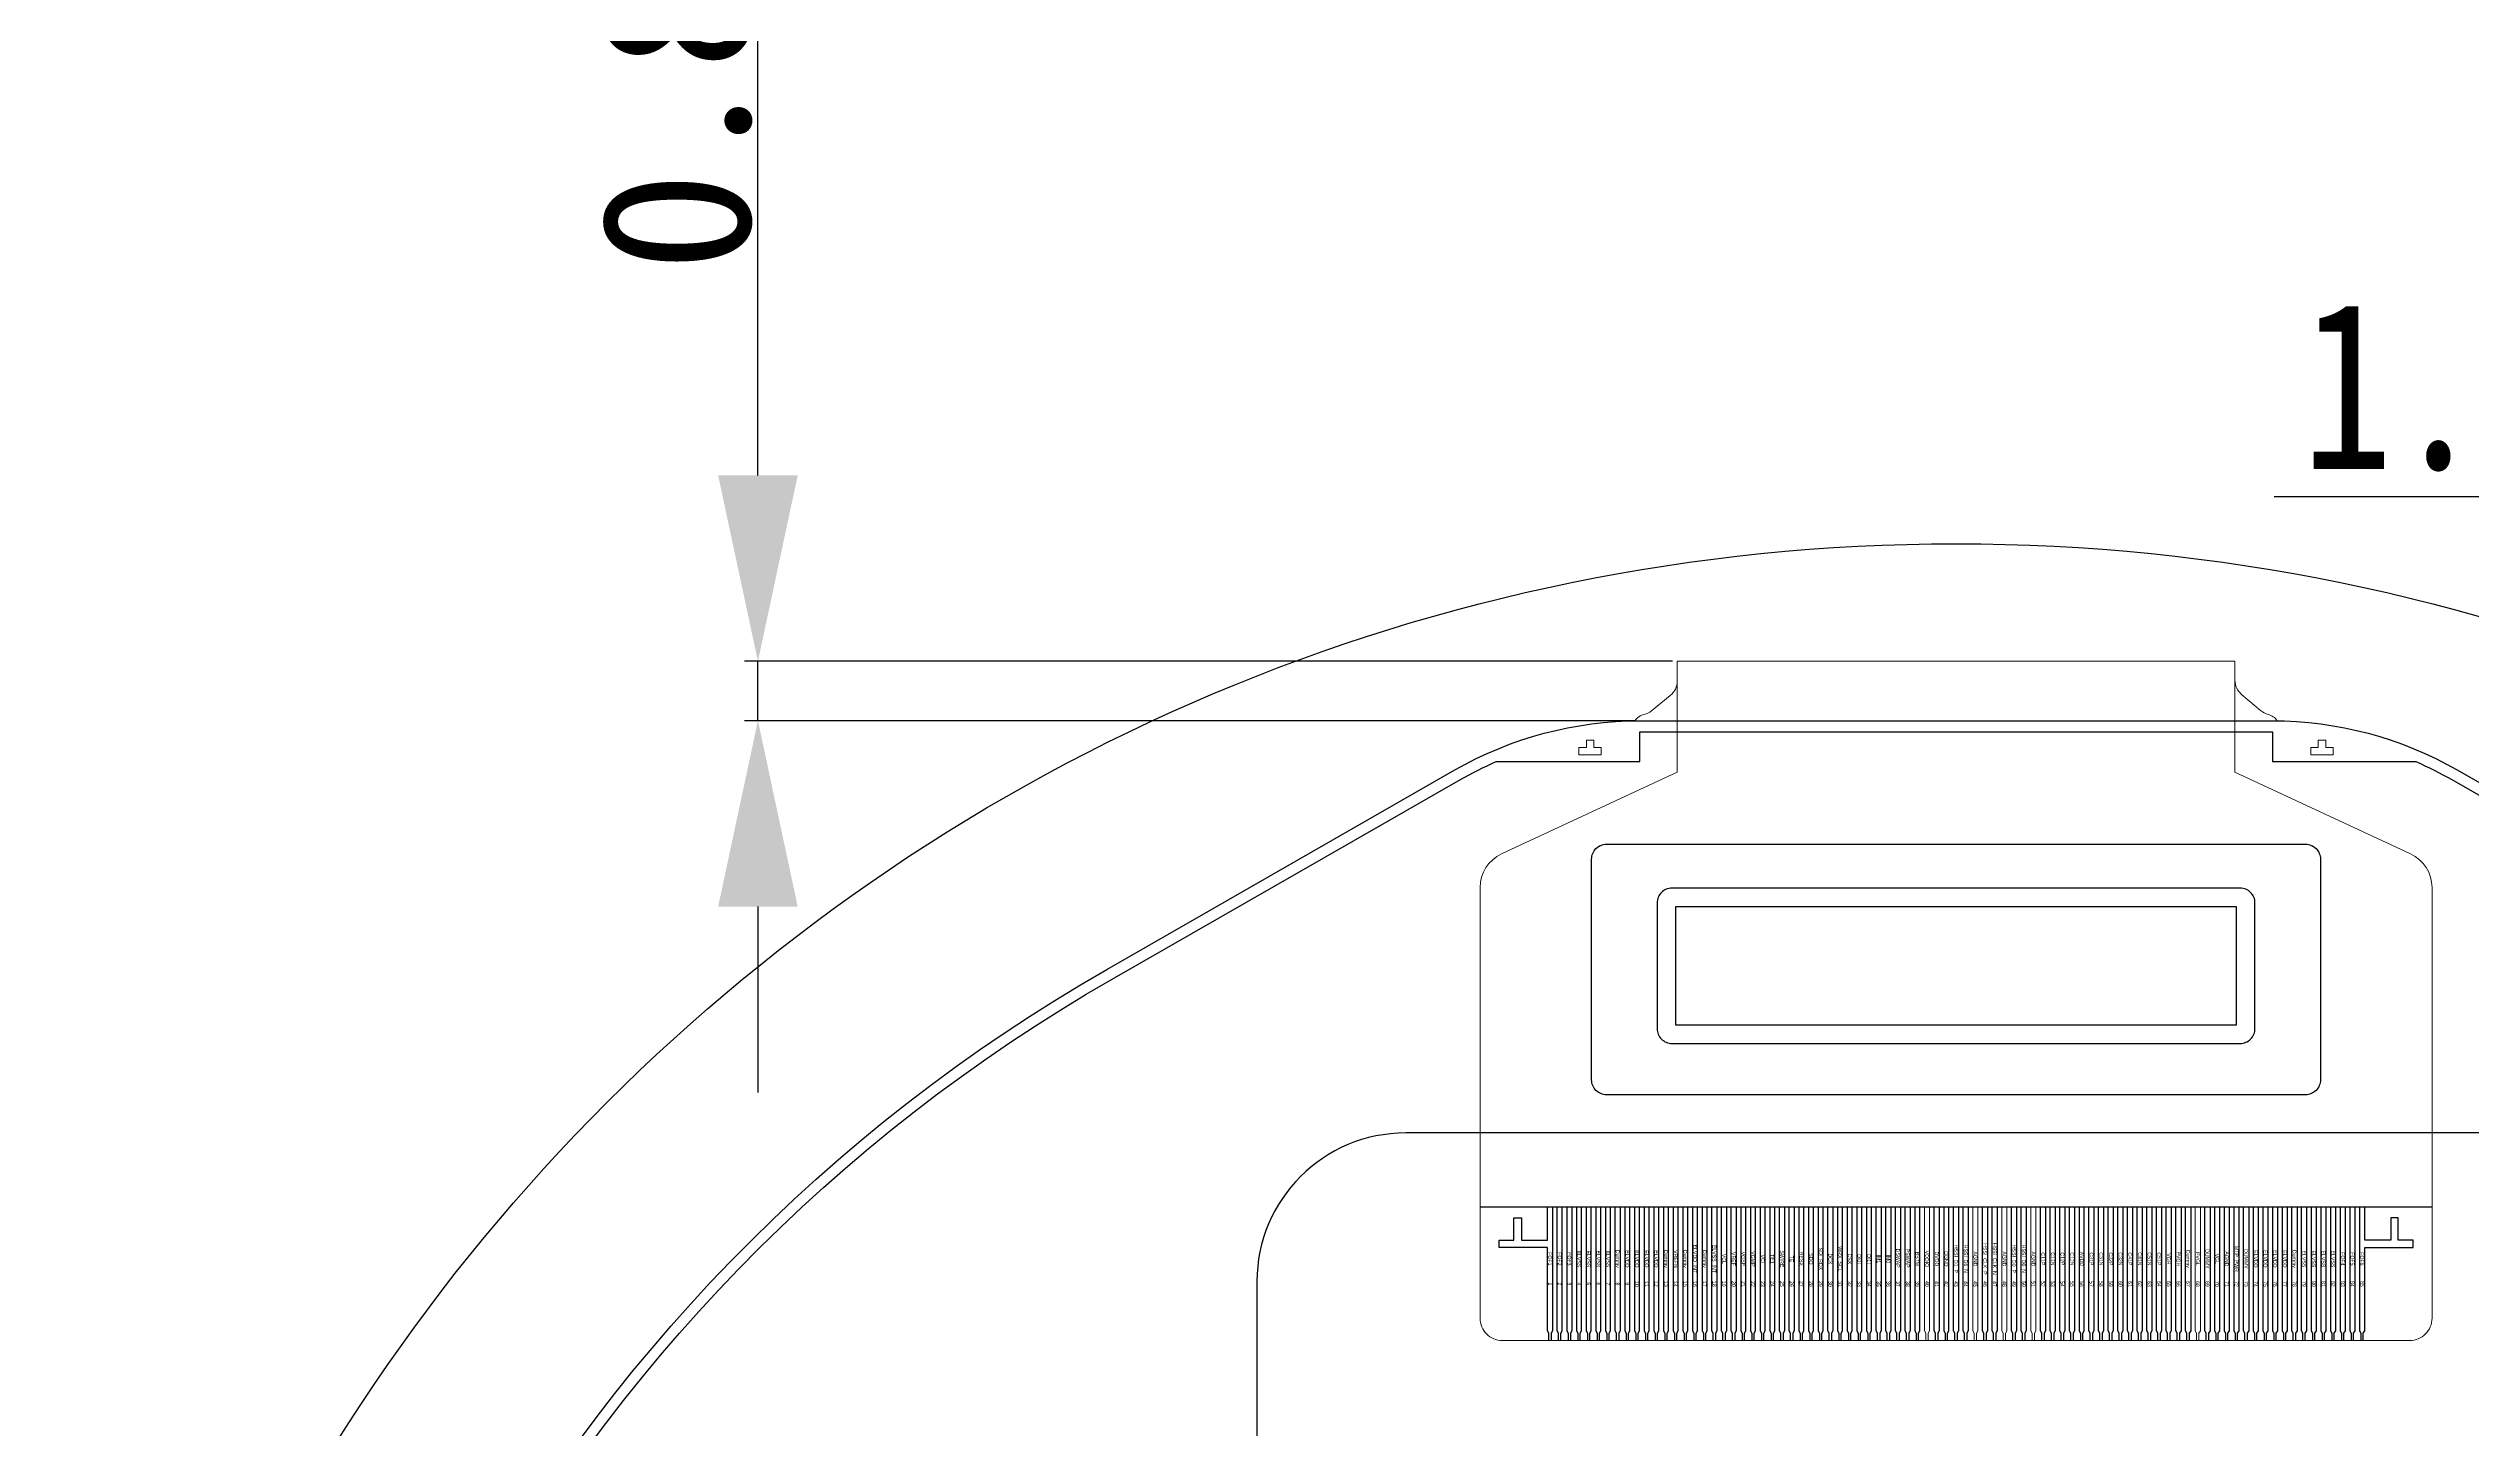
# Model space of a CAD drawing. Header units: inches. Extents: x 1586 to 1904, y -864 to -636.
# Drawn here: x 1807.77 to 1840.36, y -732.55 to -713.99 of the extents above; entities that cross this region are included whole.
import ezdxf
from ezdxf.enums import TextEntityAlignment as Align

# ---------------------------------------------------------------- set-up
doc = ezdxf.new("R2010")
doc.units = ezdxf.units.IN
doc.header["$LTSCALE"] = 0.909449
doc.header["$MEASUREMENT"] = 0
doc.header["$PDMODE"] = 3
doc.header["$PDSIZE"] = 0.3125
doc.layers.get('0').update_dxf_attribs({"linetype": 'CONTINUOUS'})
doc.layers.get('Defpoints').update_dxf_attribs({"linetype": 'CONTINUOUS'})
for name, color, linetype in [('01 Copper', 3, 'CONTINUOUS'), ('03 Solder resist', 6, 'CONTINUOUS'), ('04 Chip', 20, 'CONTINUOUS'), ('06 Cutline', 4, 'CONTINUOUS'), ('07 Potting', 132, 'CONTINUOUS'), ('13 OL no.', 190, 'CONTINUOUS'), ('14 OL name', 220, 'CONTINUOUS'), ('DIM（标注）', 3, 'CONTINUOUS')]:
    doc.layers.add(name, color=color, linetype=linetype)
doc.styles.add('CCN-1', font='', dxfattribs={"width": 0.85})
doc.styles.add('MBC_Arial_Font', font='arial.ttf')
doc.styles.get("Standard").update_dxf_attribs({"font": 'txt', "width": 0.8})
doc.styles.add('宋', font='', dxfattribs={"height": 2})
doc.styles.add('宋体', font='', dxfattribs={"width": 0.8})
doc.styles.get('CCN-1').set_extended_font_data('SimSun')
doc.styles.get('宋').set_extended_font_data('SimSun')
doc.styles.get('宋体').set_extended_font_data('SimSun')
doc.dimstyles.new('DIM-CCN', dxfattribs={"dimscale": 0.9, "dimtxt": 1.7, "dimasz": 1.8, "dimexe": 1.5, "dimexo": 0.5, "dimgap": 0.3, "dimtad": 1, "dimzin": 0, "dimdsep": 46, "dimtxsty": 'CCN-1', "dimblk": 'OPEN30', "dimcen": 0.05, "dimclrd": 256, "dimclre": 256, "dimclrt": 256, "dimadec": 0, "dimazin": 0, "dimtfac": 1, "dimtofl": 0, "dimtmove": 0, "dimatfit": 3, "dimldrblk": 'OPEN30', "dimfxl": 1, "dimtolj": 1, "dimtzin": 0, "dimlwd": -1, "dimlwe": -1, "dimarcsym": 0})
doc.dimstyles.new('DIMSTYLE_2$0', dxfattribs={"dimtxt": 1.2, "dimasz": 1.2, "dimexe": 0.18, "dimexo": 0.0625, "dimgap": 0.09, "dimtad": 1, "dimzin": 0, "dimdsep": 46, "dimtxsty": 'Standard', "dimblk": '_FILLED', "dimcen": 0.09, "dimclrd": 2, "dimclre": 2, "dimclrt": 2, "dimadec": 0, "dimazin": 0, "dimtp": 0.1, "dimtm": 0.1, "dimtfac": 1, "dimtmove": 0, "dimatfit": 3, "dimldrblk": '_FILLED', "dimfxl": 1, "dimtolj": 1, "dimtzin": 0, "dimarcsym": 0})

# ---------------------------------------------------------------- blocks, each defined once
blk = doc.blocks.new('_FILLED')
at = {"color": 0, "linetype": 'ByBlock'}
blk.add_solid([(0, 0), (-1, 0.214), (-1, -0.214)], dxfattribs=at)
blk = doc.blocks.new('*D215')
at = {"layer": 'Defpoints', "color": 0}
for p in [(1829.674, -722.232), (1817.314, -723.032), (1829.171, -723.032)]:
    blk.add_point(p, dxfattribs=at)
at = {"layer": 'DIM（标注）', "linetype": 'ByBlock', "lineweight": -2}
for p, q in [((1817.314, -719.732), (1817.314, -707.242)), ((1829.612, -722.232), (1817.134, -722.232)), ((1817.314, -723.032), (1817.314, -722.232)), ((1829.109, -723.032), (1817.134, -723.032)), ((1817.314, -725.532), (1817.314, -728.032))]:
    blk.add_line(p, q, dxfattribs=at)
at = {"layer": 'DIM（标注）', "lineweight": -2, "xscale": 2.5, "yscale": 2.5, "zscale": 2.5}
for p, rotation in [((1817.314, -722.232), 270), ((1817.314, -723.032), 90)]:
    blk.add_blockref('_FILLED', p, dxfattribs=dict(at, rotation=rotation))
at = {"layer": 'DIM（标注）', "insert": (1816.224, -712.237), "char_height": 2, "attachment_point": 5, "rotation": 90, "style": '宋'}
blk.add_mtext('\\A1;0.80MAX', dxfattribs=at)
blk = doc.blocks.new('*D218')
at = {"layer": 'Defpoints', "color": 0}
for p in [(1855.189, -720.021), (1855.189, -746.302), (1856.389, -746.301)]:
    blk.add_point(p, dxfattribs=at)
at = {"layer": 'DIM（标注）'}
for p, q in [((1855.189, -745.852), (1855.189, -719.121)), ((1856.389, -745.851), (1856.389, -719.121)), ((1852.939, -720.021), (1837.7, -720.021)), ((1858.639, -720.021), (1860.889, -720.021))]:
    blk.add_line(p, q, dxfattribs=at)
for points in [[(1852.939, -719.646), (1852.939, -720.396), (1855.189, -720.021)], [(1858.639, -719.646), (1858.639, -720.396), (1856.389, -720.021)]]:
    blk.add_solid(points, dxfattribs=at)
at = {"layer": 'DIM（标注）', "insert": (1844.195, -718.538), "char_height": 2.25, "attachment_point": 5, "style": '宋体'}
blk.add_mtext('\\A1;1.20±0.20', dxfattribs=at)
blk = doc.blocks.new('_Open30')
at = {"color": 0, "linetype": 'ByBlock', "lineweight": -2}
for p, q in [((-1, 0.268), (0, 0)), ((0, 0), (-1, -0.268)), ((0, 0), (-1, 0))]:
    blk.add_line(p, q, dxfattribs=at)

msp = doc.modelspace()

# ---------------------------------------------------------------- linework, layer by layer
at = {"color": 30}
msp.add_line((1845.398, -728.577), (1826.024, -728.577), dxfattribs=at)
at = {"color": 1}
msp.add_line((1839.824, -729.577), (1827.024, -729.577), dxfattribs=at)
at = {"color": 30, "linetype": 'Continuous'}
msp.add_line((1824.024, -730.577), (1824.024, -735.735), dxfattribs=at)
at = {"color": 3}
msp.add_lwpolyline([(1824.358, -767.4, -0.618371), (1822.005, -726.377), (1826.685, -723.694, -0.130855), (1829.171, -723.032), (1833.424, -723.032), (1837.678, -723.032, -0.130855), (1840.164, -723.694), (1844.844, -726.377, -0.618371), (1842.491, -767.4), (1838.83, -768.973, -0.101815), (1836.856, -769.379), (1829.993, -769.379, -0.101815), (1828.019, -768.973)], format="xyb", close=True, dxfattribs=at)
at = {"color": 6}
msp.add_lwpolyline([(1829.171, -723.182), (1833.424, -723.182), (1837.678, -723.182), (1837.678, -723.582), (1839.606, -723.582, -0.027877), (1840.09, -723.824), (1844.77, -726.507, -0.618371), (1842.432, -767.262), (1838.771, -768.835, -0.101815), (1836.856, -769.229), (1829.993, -769.229, -0.101815), (1828.078, -768.835), (1824.417, -767.262, -0.618371), (1822.079, -726.507), (1826.759, -723.824, -0.027877), (1827.242, -723.582), (1829.171, -723.582)], format="xyb", close=True, dxfattribs=at)
at = {"lineweight": 0}
for points in [[(1828.454, -723.392), (1828.454, -723.292), (1828.554, -723.292), (1828.554, -723.392), (1828.654, -723.392), (1828.654, -723.492), (1828.554, -723.492), (1828.554, -723.492), (1828.554, -723.492), (1828.554, -723.492), (1828.354, -723.492), (1828.354, -723.392)], [(1838.395, -723.392), (1838.395, -723.292), (1838.295, -723.292), (1838.295, -723.392), (1838.195, -723.392), (1838.195, -723.492), (1838.395, -723.492), (1838.395, -723.492), (1838.395, -723.492), (1838.395, -723.492), (1838.495, -723.492), (1838.495, -723.392)]]:
    msp.add_lwpolyline(points, close=True, dxfattribs=at)
at = {"color": 4, "ltscale": 0.1}
msp.add_circle((1833.424, -746.301), 25.65, dxfattribs=at)
at = {"color": 30, "linetype": 'Continuous'}
msp.add_arc((1826.024, -730.577), 2, 90, 180, dxfattribs=at)
at = {"layer": '01 Copper'}
for points in [[(1827.949, -731.369), (1827.949, -731.269), (1827.929, -731.239), (1827.929, -730.119), (1827.279, -730.119), (1827.279, -730.019), (1827.479, -730.019), (1827.479, -729.719), (1827.579, -729.719), (1827.579, -730.019), (1827.929, -730.019), (1827.929, -729.577)], [(1827.999, -729.577), (1827.999, -731.239), (1827.979, -731.269), (1827.979, -731.369)], [(1828.079, -731.369), (1828.079, -731.269), (1828.059, -731.239), (1828.059, -729.577)], [(1828.109, -731.369), (1828.109, -731.269), (1828.129, -731.239), (1828.129, -729.577)], [(1828.189, -729.577), (1828.189, -731.239), (1828.209, -731.269), (1828.209, -731.369)], [(1828.259, -729.577), (1828.259, -731.239), (1828.239, -731.269), (1828.239, -731.369)], [(1828.319, -729.577), (1828.319, -731.239), (1828.339, -731.269), (1828.339, -731.369)], [(1828.369, -731.369), (1828.369, -731.269), (1828.389, -731.239), (1828.389, -729.577)], [(1828.449, -729.577), (1828.449, -731.239), (1828.469, -731.269), (1828.469, -731.369)], [(1828.499, -731.369), (1828.499, -731.269), (1828.519, -731.239), (1828.519, -729.577)], [(1828.579, -729.577), (1828.579, -731.239), (1828.599, -731.269), (1828.599, -731.369)], [(1828.629, -731.369), (1828.629, -731.269), (1828.649, -731.239), (1828.649, -729.577)], [(1828.709, -729.577), (1828.709, -731.239), (1828.729, -731.269), (1828.729, -731.369)], [(1828.759, -731.369), (1828.759, -731.269), (1828.779, -731.239), (1828.779, -729.577)], [(1828.859, -731.369), (1828.859, -731.269), (1828.839, -731.239), (1828.839, -729.577)], [(1828.909, -729.577), (1828.909, -731.239), (1828.889, -731.269), (1828.889, -731.369)], [(1828.969, -729.577), (1828.969, -731.239), (1828.989, -731.269), (1828.989, -731.369)], [(1829.019, -731.369), (1829.019, -731.269), (1829.039, -731.239), (1829.039, -729.577)], [(1829.099, -729.577), (1829.099, -731.239), (1829.119, -731.269), (1829.119, -731.369)], [(1829.149, -731.369), (1829.149, -731.269), (1829.169, -731.239), (1829.169, -729.577)], [(1829.229, -729.577), (1829.229, -731.239), (1829.249, -731.269), (1829.249, -731.369)], [(1829.279, -731.369), (1829.279, -731.269), (1829.299, -731.239), (1829.299, -729.577)], [(1829.359, -729.577), (1829.359, -731.239), (1829.379, -731.269), (1829.379, -731.369)], [(1829.409, -731.369), (1829.409, -731.269), (1829.429, -731.239), (1829.429, -729.577)], [(1829.489, -729.577), (1829.489, -731.239), (1829.509, -731.269), (1829.509, -731.369)], [(1829.539, -731.369), (1829.539, -731.269), (1829.559, -731.239), (1829.559, -729.577)], [(1829.619, -729.577), (1829.619, -731.239), (1829.639, -731.269), (1829.639, -731.369)], [(1829.669, -731.369), (1829.669, -731.269), (1829.689, -731.239), (1829.689, -729.577)], [(1829.749, -729.577), (1829.749, -731.239), (1829.769, -731.269), (1829.769, -731.369)], [(1829.799, -731.369), (1829.799, -731.269), (1829.819, -731.239), (1829.819, -729.577)], [(1829.879, -729.577), (1829.879, -731.239), (1829.899, -731.269), (1829.899, -731.369)], [(1829.929, -731.369), (1829.929, -731.269), (1829.949, -731.239), (1829.949, -729.577)], [(1830.009, -729.577), (1830.009, -731.239), (1830.029, -731.269), (1830.029, -731.369)], [(1830.059, -731.369), (1830.059, -731.269), (1830.079, -731.239), (1830.079, -729.577)], [(1830.159, -731.369), (1830.159, -731.269), (1830.139, -731.239), (1830.139, -729.577)], [(1830.209, -729.577), (1830.209, -731.239), (1830.189, -731.269), (1830.189, -731.369)], [(1830.289, -731.369), (1830.289, -731.269), (1830.269, -731.239), (1830.269, -729.577)], [(1830.339, -729.577), (1830.339, -731.239), (1830.319, -731.269), (1830.319, -731.369)], [(1830.419, -731.369), (1830.419, -731.269), (1830.399, -731.239), (1830.399, -729.577)], [(1830.469, -729.577), (1830.469, -731.239), (1830.449, -731.269), (1830.449, -731.369)], [(1830.529, -729.577), (1830.529, -731.239), (1830.549, -731.269), (1830.549, -731.369)], [(1830.579, -731.369), (1830.579, -731.269), (1830.599, -731.239), (1830.599, -729.577)], [(1830.659, -729.577), (1830.659, -731.239), (1830.679, -731.269), (1830.679, -731.369)], [(1830.709, -731.369), (1830.709, -731.269), (1830.729, -731.239), (1830.729, -729.577)], [(1830.789, -729.577), (1830.789, -731.239), (1830.809, -731.269), (1830.809, -731.369)], [(1830.839, -731.369), (1830.839, -731.269), (1830.859, -731.239), (1830.859, -729.577)], [(1830.919, -729.577), (1830.919, -731.239), (1830.939, -731.269), (1830.939, -731.369)], [(1830.969, -731.369), (1830.969, -731.269), (1830.989, -731.239), (1830.989, -729.577)], [(1831.069, -731.369), (1831.069, -731.269), (1831.049, -731.239), (1831.049, -729.577)], [(1831.119, -729.577), (1831.119, -731.239), (1831.099, -731.269), (1831.099, -731.369)], [(1831.199, -731.369), (1831.199, -731.269), (1831.179, -731.239), (1831.179, -729.577)], [(1831.249, -729.577), (1831.249, -731.239), (1831.229, -731.269), (1831.229, -731.369)], [(1831.309, -729.577), (1831.309, -731.239), (1831.329, -731.269), (1831.329, -731.369)], [(1831.359, -731.369), (1831.359, -731.269), (1831.379, -731.239), (1831.379, -729.577)], [(1831.439, -729.577), (1831.439, -731.239), (1831.459, -731.269), (1831.459, -731.369)], [(1831.489, -731.369), (1831.489, -731.269), (1831.509, -731.239), (1831.509, -729.577)], [(1831.569, -729.577), (1831.569, -731.239), (1831.589, -731.269), (1831.589, -731.369)], [(1831.619, -731.369), (1831.619, -731.269), (1831.639, -731.239), (1831.639, -729.577)], [(1831.719, -731.369), (1831.719, -731.269), (1831.699, -731.239), (1831.699, -729.577)], [(1831.769, -729.577), (1831.769, -731.239), (1831.749, -731.269), (1831.749, -731.369)], [(1831.829, -729.577), (1831.829, -731.239), (1831.849, -731.269), (1831.849, -731.369)], [(1831.879, -731.369), (1831.879, -731.269), (1831.899, -731.239), (1831.899, -729.577)], [(1831.959, -729.577), (1831.959, -731.239), (1831.979, -731.269), (1831.979, -731.369)], [(1832.009, -731.369), (1832.009, -731.269), (1832.029, -731.239), (1832.029, -729.577)], [(1832.089, -729.577), (1832.089, -731.239), (1832.109, -731.269), (1832.109, -731.369)], [(1832.139, -731.369), (1832.139, -731.269), (1832.159, -731.239), (1832.159, -729.577)], [(1832.219, -729.577), (1832.219, -731.239), (1832.239, -731.269), (1832.239, -731.369)], [(1832.269, -731.369), (1832.269, -731.269), (1832.289, -731.239), (1832.289, -729.577)], [(1832.369, -731.369), (1832.369, -731.269), (1832.349, -731.239), (1832.349, -729.577)], [(1832.419, -729.577), (1832.419, -731.239), (1832.399, -731.269), (1832.399, -731.369)], [(1832.499, -731.369), (1832.499, -731.269), (1832.479, -731.239), (1832.479, -729.577)], [(1832.549, -729.577), (1832.549, -731.239), (1832.529, -731.269), (1832.529, -731.369)], [(1832.629, -731.369), (1832.629, -731.269), (1832.609, -731.239), (1832.609, -729.577)], [(1832.679, -729.577), (1832.679, -731.239), (1832.659, -731.269), (1832.659, -731.369)], [(1832.759, -731.369), (1832.759, -731.269), (1832.739, -731.239), (1832.739, -729.577)], [(1832.809, -729.577), (1832.809, -731.239), (1832.789, -731.269), (1832.789, -731.369)], [(1832.869, -729.577), (1832.869, -731.239), (1832.889, -731.269), (1832.889, -731.369)], [(1832.919, -731.369), (1832.919, -731.269), (1832.939, -731.239), (1832.939, -729.577)], [(1833.149, -731.369), (1833.149, -731.269), (1833.129, -731.239), (1833.129, -729.577)], [(1833.199, -729.577), (1833.199, -731.239), (1833.179, -731.269), (1833.179, -731.369)], [(1833.259, -729.577), (1833.259, -731.239), (1833.279, -731.269), (1833.279, -731.369)], [(1833.309, -731.369), (1833.309, -731.269), (1833.329, -731.239), (1833.329, -729.577)], [(1833.409, -731.369), (1833.409, -731.269), (1833.389, -731.239), (1833.389, -729.577)], [(1833.459, -729.577), (1833.459, -731.239), (1833.439, -731.269), (1833.439, -731.369)], [(1833.539, -731.369), (1833.539, -731.269), (1833.519, -731.239), (1833.519, -729.577)], [(1833.589, -729.577), (1833.589, -731.239), (1833.569, -731.269), (1833.569, -731.369)], [(1833.799, -731.369), (1833.799, -731.269), (1833.779, -731.239), (1833.779, -729.577)], [(1833.849, -729.577), (1833.849, -731.239), (1833.829, -731.269), (1833.829, -731.369)], [(1833.929, -731.369), (1833.929, -731.269), (1833.909, -731.239), (1833.909, -729.577)], [(1833.979, -729.577), (1833.979, -731.239), (1833.959, -731.269), (1833.959, -731.369)], [(1834.189, -731.369), (1834.189, -731.269), (1834.169, -731.239), (1834.169, -729.577)], [(1834.239, -729.577), (1834.239, -731.239), (1834.219, -731.269), (1834.219, -731.369)], [(1834.319, -731.369), (1834.319, -731.269), (1834.299, -731.239), (1834.299, -729.577)], [(1834.369, -729.577), (1834.369, -731.239), (1834.349, -731.269), (1834.349, -731.369)], [(1834.579, -731.369), (1834.579, -731.269), (1834.559, -731.239), (1834.559, -729.577)], [(1834.629, -729.577), (1834.629, -731.239), (1834.609, -731.269), (1834.609, -731.369)], [(1834.709, -731.369), (1834.709, -731.269), (1834.689, -731.239), (1834.689, -729.577)], [(1834.759, -729.577), (1834.759, -731.239), (1834.739, -731.269), (1834.739, -731.369)], [(1834.839, -731.369), (1834.839, -731.269), (1834.819, -731.239), (1834.819, -729.577)], [(1834.889, -729.577), (1834.889, -731.239), (1834.869, -731.269), (1834.869, -731.369)], [(1834.969, -731.369), (1834.969, -731.269), (1834.949, -731.239), (1834.949, -729.577)], [(1835.019, -729.577), (1835.019, -731.239), (1834.999, -731.269), (1834.999, -731.369)], [(1835.079, -729.577), (1835.079, -731.239), (1835.099, -731.269), (1835.099, -731.369)], [(1835.129, -731.369), (1835.129, -731.269), (1835.149, -731.239), (1835.149, -729.577)], [(1835.229, -731.369), (1835.229, -731.269), (1835.209, -731.239), (1835.209, -729.577)], [(1835.279, -729.577), (1835.279, -731.239), (1835.259, -731.269), (1835.259, -731.369)], [(1835.359, -731.369), (1835.359, -731.269), (1835.339, -731.239), (1835.339, -729.577)], [(1835.409, -729.577), (1835.409, -731.239), (1835.389, -731.269), (1835.389, -731.369)], [(1835.489, -731.369), (1835.489, -731.269), (1835.469, -731.239), (1835.469, -729.577)], [(1835.539, -729.577), (1835.539, -731.239), (1835.519, -731.269), (1835.519, -731.369)], [(1835.619, -731.369), (1835.619, -731.269), (1835.599, -731.239), (1835.599, -729.577)], [(1835.669, -729.577), (1835.669, -731.239), (1835.649, -731.269), (1835.649, -731.369)], [(1835.749, -731.369), (1835.749, -731.269), (1835.729, -731.239), (1835.729, -729.577)], [(1835.799, -729.577), (1835.799, -731.239), (1835.779, -731.269), (1835.779, -731.369)], [(1835.879, -731.369), (1835.879, -731.269), (1835.859, -731.239), (1835.859, -729.577)], [(1835.929, -729.577), (1835.929, -731.239), (1835.909, -731.269), (1835.909, -731.369)], [(1836.009, -731.369), (1836.009, -731.269), (1835.989, -731.239), (1835.989, -729.577)], [(1836.059, -729.577), (1836.059, -731.239), (1836.039, -731.269), (1836.039, -731.369)], [(1836.139, -731.369), (1836.139, -731.269), (1836.119, -731.239), (1836.119, -729.577)], [(1836.189, -729.577), (1836.189, -731.239), (1836.169, -731.269), (1836.169, -731.369)], [(1836.269, -731.369), (1836.269, -731.269), (1836.249, -731.239), (1836.249, -729.577)], [(1836.319, -729.577), (1836.319, -731.239), (1836.299, -731.269), (1836.299, -731.369)], [(1836.399, -731.369), (1836.399, -731.269), (1836.379, -731.239), (1836.379, -729.577)], [(1836.449, -729.577), (1836.449, -731.239), (1836.429, -731.269), (1836.429, -731.369)], [(1836.529, -731.369), (1836.529, -731.269), (1836.509, -731.239), (1836.509, -729.577)], [(1836.579, -729.577), (1836.579, -731.239), (1836.559, -731.269), (1836.559, -731.369)], [(1836.789, -731.369), (1836.789, -731.269), (1836.769, -731.239), (1836.769, -729.577)], [(1836.839, -729.577), (1836.839, -731.239), (1836.819, -731.269), (1836.819, -731.369)], [(1836.899, -729.577), (1836.899, -731.239), (1836.919, -731.269), (1836.919, -731.369)], [(1836.949, -731.369), (1836.949, -731.269), (1836.969, -731.239), (1836.969, -729.577)], [(1837.029, -729.577), (1837.029, -731.239), (1837.049, -731.269), (1837.049, -731.369)], [(1837.079, -731.369), (1837.079, -731.269), (1837.099, -731.239), (1837.099, -729.577)], [(1837.159, -729.577), (1837.159, -731.239), (1837.179, -731.269), (1837.179, -731.369)], [(1837.209, -731.369), (1837.209, -731.269), (1837.229, -731.239), (1837.229, -729.577)], [(1837.309, -731.369), (1837.309, -731.269), (1837.289, -731.239), (1837.289, -729.577)], [(1837.359, -729.577), (1837.359, -731.239), (1837.339, -731.269), (1837.339, -731.369)], [(1837.419, -729.577), (1837.419, -731.239), (1837.439, -731.269), (1837.439, -731.369)], [(1837.469, -731.369), (1837.469, -731.269), (1837.489, -731.239), (1837.489, -729.577)], [(1837.549, -729.577), (1837.549, -731.239), (1837.569, -731.269), (1837.569, -731.369)], [(1837.599, -731.369), (1837.599, -731.269), (1837.619, -731.239), (1837.619, -729.577)], [(1837.679, -729.577), (1837.679, -731.239), (1837.699, -731.269), (1837.699, -731.369)], [(1837.729, -731.369), (1837.729, -731.269), (1837.749, -731.239), (1837.749, -729.577)], [(1837.809, -729.577), (1837.809, -731.239), (1837.829, -731.269), (1837.829, -731.369)], [(1837.859, -731.369), (1837.859, -731.269), (1837.879, -731.239), (1837.879, -729.577)], [(1837.959, -731.369), (1837.959, -731.269), (1837.939, -731.239), (1837.939, -729.577)], [(1838.009, -729.577), (1838.009, -731.239), (1837.989, -731.269), (1837.989, -731.369)], [(1838.089, -731.369), (1838.089, -731.269), (1838.069, -731.239), (1838.069, -729.577)], [(1838.119, -731.369), (1838.119, -731.269), (1838.139, -731.239), (1838.139, -729.577)], [(1838.199, -729.577), (1838.199, -731.239), (1838.219, -731.269), (1838.219, -731.369)], [(1838.249, -731.369), (1838.249, -731.269), (1838.269, -731.239), (1838.269, -729.577)], [(1838.329, -729.577), (1838.329, -731.239), (1838.349, -731.269), (1838.349, -731.369)], [(1838.379, -731.369), (1838.379, -731.269), (1838.399, -731.239), (1838.399, -729.577)], [(1838.459, -729.577), (1838.459, -731.239), (1838.479, -731.269), (1838.479, -731.369)], [(1838.509, -731.369), (1838.509, -731.269), (1838.529, -731.239), (1838.529, -729.577)], [(1838.589, -729.577), (1838.589, -731.239), (1838.609, -731.269), (1838.609, -731.369)], [(1838.639, -731.369), (1838.639, -731.269), (1838.659, -731.239), (1838.659, -729.577)], [(1838.719, -729.577), (1838.719, -731.239), (1838.739, -731.269), (1838.739, -731.369)], [(1838.769, -731.369), (1838.769, -731.269), (1838.789, -731.239), (1838.789, -729.577)], [(1838.849, -729.577), (1838.849, -731.239), (1838.869, -731.269), (1838.869, -731.369)], [(1838.899, -731.369), (1838.899, -731.269), (1838.919, -731.239), (1838.919, -730.119), (1839.569, -730.119), (1839.569, -730.019), (1839.369, -730.019), (1839.369, -729.719), (1839.269, -729.719), (1839.269, -730.019), (1838.919, -730.019), (1838.919, -729.577)]]:
    msp.add_lwpolyline(points, dxfattribs=at)
at = {"layer": '01 Copper', "lineweight": 0}
for points in [[(1833.019, -731.369), (1833.019, -731.269), (1832.999, -731.239), (1832.999, -729.577)], [(1833.069, -729.577), (1833.069, -731.239), (1833.049, -731.269), (1833.049, -731.369)]]:
    msp.add_lwpolyline(points, dxfattribs=at)
at = {"layer": '01 Copper', "linetype": 'Continuous', "lineweight": 0}
for points in [[(1833.649, -729.577), (1833.649, -731.239), (1833.669, -731.269), (1833.669, -731.369)], [(1833.699, -731.369), (1833.699, -731.269), (1833.719, -731.239), (1833.719, -729.577)], [(1834.039, -729.577), (1834.039, -731.239), (1834.059, -731.269), (1834.059, -731.369)], [(1834.089, -731.369), (1834.089, -731.269), (1834.109, -731.239), (1834.109, -729.577)], [(1834.429, -729.577), (1834.429, -731.239), (1834.449, -731.269), (1834.449, -731.369)], [(1834.479, -731.369), (1834.479, -731.269), (1834.499, -731.239), (1834.499, -729.577)]]:
    msp.add_lwpolyline(points, dxfattribs=at)
at = {"layer": '01 Copper', "color": 3, "linetype": 'Continuous', "lineweight": 0}
for points in [[(1836.659, -731.369), (1836.659, -731.269), (1836.639, -731.239), (1836.639, -729.577)], [(1836.709, -729.577), (1836.709, -731.239), (1836.689, -731.269), (1836.689, -731.369)]]:
    msp.add_lwpolyline(points, dxfattribs=at)
at = {"layer": '03 Solder resist'}
msp.add_lwpolyline([(1837.244, -725.283), (1829.604, -725.283, 0.414214), (1829.404, -725.483), (1829.404, -727.173, 0.414214), (1829.604, -727.373), (1837.244, -727.373, 0.414214), (1837.444, -727.173), (1837.444, -725.483, 0.414214)], format="xyb", close=True, dxfattribs=at)
at = {"layer": '04 Chip'}
msp.add_lwpolyline([(1837.194, -725.533), (1829.654, -725.533), (1829.654, -727.123), (1837.194, -727.123)], close=True, dxfattribs=at)
at = {"layer": '06 Cutline', "lineweight": 0}
msp.add_line((1829.674, -722.232), (1837.174, -722.232), dxfattribs=at)
for points in [[(1837.174, -722.232), (1837.174, -723.722), (1839.536, -724.823, -0.291473), (1839.824, -725.276), (1839.824, -731.069, -0.414214), (1839.524, -731.369), (1827.324, -731.369, -0.414214), (1827.024, -731.069), (1827.024, -725.276, -0.291473), (1827.313, -724.823)], [(1829.674, -722.232), (1829.674, -722.499, -0.226485), (1829.582, -722.694), (1829.328, -722.898, -0.112553), (1829.229, -722.947, 0.192144), (1829.107, -723.032)], [(1837.742, -723.032, 0.189951), (1837.622, -722.948, -0.116429), (1837.52, -722.895), (1837.263, -722.677, -0.220246), (1837.174, -722.487), (1837.174, -722.232)]]:
    msp.add_lwpolyline(points, format="xyb", dxfattribs=at)
msp.add_lwpolyline([(1827.313, -724.823), (1829.674, -723.722), (1829.674, -722.232)], dxfattribs=at)
at = {"layer": '07 Potting'}
msp.add_lwpolyline([(1838.124, -728.063), (1828.724, -728.063, -0.414214), (1828.524, -727.863), (1828.524, -724.893, -0.414214), (1828.724, -724.693), (1838.124, -724.693, -0.414214), (1838.324, -724.893), (1838.324, -727.863, -0.414214)], format="xyb", close=True, dxfattribs=at)

# ---------------------------------------------------------------- texts
at = {"layer": '13 OL no.', "style": 'MBC_Arial_Font'}
for s, p in [('1', (1827.964, -730.607)), ('2', (1828.094, -730.607)), ('3', (1828.224, -730.607)), ('4', (1828.354, -730.607)), ('5', (1828.484, -730.607)), ('6', (1828.614, -730.607)), ('7', (1828.744, -730.607)), ('8', (1828.874, -730.607)), ('9', (1829.004, -730.607)), ('10', (1829.134, -730.607)), ('11', (1829.264, -730.607)), ('12', (1829.394, -730.607)), ('13', (1829.524, -730.607)), ('14', (1829.654, -730.607)), ('15', (1829.784, -730.607)), ('16', (1829.914, -730.607)), ('17', (1830.044, -730.607)), ('18', (1830.174, -730.607)), ('19', (1830.304, -730.607)), ('20', (1830.434, -730.607)), ('21', (1830.564, -730.607)), ('22', (1830.694, -730.607)), ('23', (1830.824, -730.607)), ('24', (1830.954, -730.607)), ('25', (1831.084, -730.607)), ('26', (1831.214, -730.607)), ('27', (1831.344, -730.607)), ('28', (1831.474, -730.607)), ('29', (1831.604, -730.607)), ('30', (1831.734, -730.607)), ('31', (1831.864, -730.607)), ('32', (1831.994, -730.607)), ('33', (1832.124, -730.607)), ('34', (1832.254, -730.607)), ('35', (1832.384, -730.607)), ('36', (1832.514, -730.607)), ('37', (1832.644, -730.607)), ('38', (1832.774, -730.607)), ('39', (1832.904, -730.607)), ('40', (1833.034, -730.607)), ('41', (1833.164, -730.607)), ('42', (1833.294, -730.607)), ('43', (1833.424, -730.607)), ('44', (1833.554, -730.607)), ('45', (1833.684, -730.607)), ('46', (1833.814, -730.607)), ('47', (1833.944, -730.607)), ('48', (1834.074, -730.607)), ('49', (1834.204, -730.607)), ('50', (1834.334, -730.607)), ('51', (1834.464, -730.607)), ('52', (1834.594, -730.607)), ('53', (1834.724, -730.607)), ('54', (1834.854, -730.607)), ('55', (1834.984, -730.607)), ('56', (1835.114, -730.607)), ('57', (1835.244, -730.607)), ('58', (1835.374, -730.607)), ('59', (1835.504, -730.607)), ('60', (1835.634, -730.607)), ('61', (1835.764, -730.607)), ('62', (1835.894, -730.607)), ('63', (1836.024, -730.607)), ('64', (1836.154, -730.607)), ('65', (1836.284, -730.607)), ('66', (1836.414, -730.607)), ('67', (1836.544, -730.607)), ('68', (1836.674, -730.607)), ('69', (1836.804, -730.607)), ('70', (1836.934, -730.607)), ('71', (1837.064, -730.607)), ('72', (1837.194, -730.607)), ('73', (1837.324, -730.607)), ('74', (1837.454, -730.607)), ('75', (1837.584, -730.607)), ('76', (1837.714, -730.607)), ('77', (1837.844, -730.607)), ('78', (1837.974, -730.607)), ('79', (1838.104, -730.607)), ('80', (1838.234, -730.607)), ('81', (1838.364, -730.607)), ('82', (1838.494, -730.607)), ('83', (1838.624, -730.607)), ('84', (1838.754, -730.607)), ('85', (1838.884, -730.607))]:
    msp.add_text(s, height=0.05, rotation=270, dxfattribs=at).set_placement(p, align=Align.MIDDLE_CENTER)
at = {"layer": '14 OL name', "style": 'MBC_Arial_Font'}
for s, p in [('ELVDD_INT', (1829.914, -730.271)), ('ELVSS_INT', (1830.174, -730.271)), ('SDI_RDX', (1831.604, -730.271)), ('WRX_SCL', (1831.864, -730.271)), ('DSWAP ', (1832.644, -730.271)), ('PSWAP ', (1832.774, -730.271)), ('HSSI_D1_P', (1833.424, -730.271)), ('HSSI_D1_N', (1833.554, -730.271)), ('HSSI_CLK_P', (1833.814, -730.271)), ('HSSI_CLK_N', (1833.944, -730.271)), ('HSSI_D0_P', (1834.204, -730.271)), ('HSSI_D0_N', (1834.334, -730.271)), ('MTP_PWR', (1837.194, -730.271)), ('FOF1', (1827.964, -730.271)), ('FOF2', (1828.094, -730.271)), ('FOF3', (1828.224, -730.271)), ('ELVSS', (1828.354, -730.271)), ('ELVSS', (1828.484, -730.271)), ('ELVSS', (1828.614, -730.271)), ('ELVSS', (1828.744, -730.271)), ('Dummy', (1828.874, -730.271)), ('ELVDD', (1829.004, -730.271)), ('ELVDD', (1829.134, -730.271)), ('ELVDD', (1829.264, -730.271)), ('ELVDD', (1829.394, -730.271)), ('Dummy', (1829.524, -730.271)), ('VREFN', (1829.654, -730.271)), ('Dummy', (1829.784, -730.271)), ('Dummy', (1830.044, -730.271)), ('VCL', (1830.304, -730.271)), ('VREF', (1830.434, -730.271)), ('VGSP', (1830.564, -730.271)), ('VGMP', (1830.694, -730.271)), ('VCI', (1830.824, -730.271)), ('TE1', (1830.954, -730.271)), ('SWIRE', (1831.084, -730.271)), ('TE', (1831.214, -730.271)), ('RESX', (1831.344, -730.271)), ('SDO', (1831.474, -730.271)), ('DCX', (1831.734, -730.271)), ('CSX', (1831.994, -730.271)), ('D[0]', (1832.124, -730.271)), ('D[1]', (1832.254, -730.271)), ('IM1', (1832.384, -730.271)), ('IM0', (1832.514, -730.271)), ('BSTM', (1832.904, -730.271)), ('VDDIO', (1833.034, -730.271)), ('DVDD', (1833.164, -730.271)), ('DGND', (1833.294, -730.271)), ('AGND', (1833.684, -730.271)), ('AGND', (1834.074, -730.271)), ('AGND', (1834.464, -730.271)), ('C11P', (1834.594, -730.271)), ('C11N', (1834.724, -730.271)), ('C12P', (1834.854, -730.271)), ('C12N', (1834.984, -730.271)), ('AVDD', (1835.114, -730.271)), ('C31P', (1835.245, -730.271)), ('C31N', (1835.375, -730.271)), ('C32P', (1835.505, -730.271)), ('C32N', (1835.635, -730.271)), ('C41P', (1835.764, -730.271)), ('C41N', (1835.894, -730.271)), ('C51N', (1836.024, -730.271)), ('C51P', (1836.154, -730.271)), ('VGH', (1836.284, -730.271)), ('PVGH', (1836.414, -730.271)), ('Dummy', (1836.544, -730.271)), ('PVGL', (1836.674, -730.271)), ('DUMMY', (1836.804, -730.271)), ('VGL', (1836.934, -730.271)), ('AGND', (1837.064, -730.271)), ('DUMMY', (1837.324, -730.271)), ('ELVDD', (1837.454, -730.271)), ('ELVDD', (1837.584, -730.271)), ('ELVDD', (1837.714, -730.271)), ('ELVDD', (1837.844, -730.271)), ('Dummy', (1837.974, -730.271)), ('ELVSS', (1838.104, -730.271)), ('ELVSS', (1838.234, -730.271)), ('ELVSS', (1838.364, -730.271)), ('ELVSS', (1838.494, -730.271)), ('FOF4', (1838.624, -730.271)), ('FOF5', (1838.754, -730.271)), ('FOF6', (1838.884, -730.271))]:
    msp.add_text(s, height=0.05, rotation=270, dxfattribs=at).set_placement(p, align=Align.MIDDLE_CENTER)

# ---------------------------------------------------------------- dimensions: what is measured, and where the dimension line sits
at = {"layer": 'DIM（标注）', "color": 3}
dim = msp.add_linear_dim(base=(1817.314, -723.032), p1=(1829.674, -722.232), p2=(1829.171, -723.032), angle=90, text='<>MAX', dimstyle='DIMSTYLE_2$0', override={"dimtxt": 2.5, "dimasz": 2.5, "dimtxsty": '宋', "dimclrd": 256, "dimclre": 256, "dimclrt": 256, "dimarcsym": 1}, dxfattribs=at)
dim.commit()
dim.dimension.update_dxf_attribs({"geometry": '*D215', "text_midpoint": (1817.314, -712.237), "dimtype": 160})
at = {"layer": 'DIM（标注）'}
dim = msp.add_linear_dim(base=(1855.189, -720.021), p1=(1856.389, -746.301), p2=(1855.189, -746.302), dimstyle='DIM-CCN', override={"dimtxt": 2.5, "dimasz": 2.5, "dimexe": 1, "dimtxsty": '宋体', "dimsah": 1, "dimtol": 1, "dimtp": 0.2, "dimtm": 0.2}, dxfattribs=at)
dim.commit()
dim.dimension.update_dxf_attribs({"geometry": '*D218', "text_midpoint": (1844.195, -720.021), "dimtype": 160})

doc.saveas('drawing.dxf')
